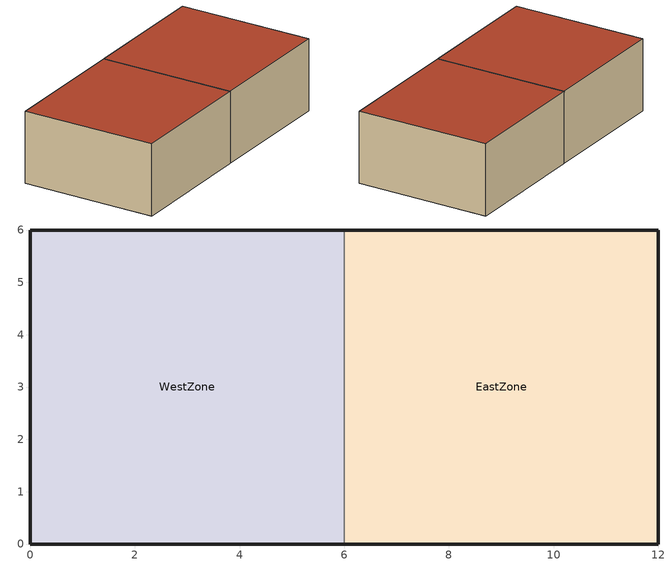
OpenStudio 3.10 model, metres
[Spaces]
WestZone
 floor ground (Generic Opaque Construction): 0,0 6,0 6,6 0,6 z0
 wall outside (Generic Opaque Construction): 6,6 0,6 0,0 6,0 z0:3.2
 wall to EastZone (Generic Opaque Construction): 6,0 6,6 z0:3.2
 roof outside (Generic Opaque Construction): 0,6 6,6 6,0 0,0 z3.2
EastZone
 floor ground (Generic Opaque Construction): 6,0 12,0 12,6 6,6 z0
 wall outside (Generic Opaque Construction): 6,0 12,0 12,6 6,6 z0:3.2
 roof outside (Generic Opaque Construction): 6,6 12,6 12,0 6,0 z3.2
[Material]
Generic Medium Opaque Material: Roughness=MediumRough; Thickness {m}=0.2; Conductivity {W/m-K}=0.12; Density {kg/m3}=800; Specific Heat {J/kg-K}=1000
[Construction]
Generic Opaque Construction: Generic Medium Opaque Material
[BuildingStory]
Ground Story
[Space] Building Story=Ground Story
Name | Thermal Zone
WestZone | WestZone Zone
EastZone | EastZone Zone
[ThermalZone] Use Ideal Air Loads=No
Name | Thermostat
WestZone Zone | WestZone Thermostat
EastZone Zone | EastZone Thermostat
[Sizing:Zone] Zone Cooling Design Supply Air Temperature Input Method=SupplyAirTemperature; Zone Cooling Design Supply Air Temperature {C}=14; Zone Cooling Design Supply Air Temperature Difference {deltaC}=11.11; Zone Heating Design Supply Air Temperature Input Method=SupplyAirTemperature; Zone Heating Design Supply Air Temperature {C}=40; Zone Heating Design Supply Air Temperature Difference {deltaC}=11.11; Zone Cooling Design Supply Air Humidity Ratio {kg-H2O/kg-air}=0.0085; Zone Heating Design Supply Air Humidity Ratio {kg-H2O/kg-air}=0.008; Cooling Design Air Flow Method=DesignDay; Heating Design Air Flow Method=DesignDay; Account for Dedicated Outdoor Air System=No; Dedicated Outdoor Air System Control Strategy=NeutralSupplyAir; Dedicated Outdoor Air Low Setpoint Temperature for Design {C}=autosize; Dedicated Outdoor Air High Setpoint Temperature for Design {C}=autosize; Zone Load Sizing Method=Sensible Load Only No Latent Load; Zone Latent Cooling Design Supply Air Humidity Ratio Input Method=HumidityRatioDifference; Zone Cooling Design Supply Air Humidity Ratio Difference {kgWater/kgDryAir}=0.005; Zone Latent Heating Design Supply Air Humidity Ratio Input Method=HumidityRatioDifference; Zone Humidification Design Supply Air Humidity Ratio Difference {kgWater/kgDryAir}=0.005; Sizing Option=Coincident
WestZone Zone; EastZone Zone
[Zone equipment]
WestZone Zone: WestZone Ideal Loads
EastZone Zone: EastZone Ideal Loads
[ThermostatSetpoint:DualSetpoint]
Name | Heating Setpoint Temperature Schedule | Cooling Setpoint Temperature Schedule
WestZone Thermostat | WestZone Heating Setpoint | WestZone Cooling Setpoint
EastZone Thermostat | EastZone Heating Setpoint | EastZone Cooling Setpoint
[People:Definition] Number of People Calculation Method=People/Area; People per Space Floor Area {person/m2}=0.05; Fraction Radiant=0.3
WestZone People Definition; EastZone People Definition
[People] Activity Level Schedule=Default Activity Level; Multiplier=1
Name | People Definition | Space or SpaceType | Number of People Schedule
WestZone People | WestZone People Definition | WestZone | WestZone Occupied Schedule
EastZone People | EastZone People Definition | EastZone | EastZone Occupied Schedule
[Lights:Definition] Design Level Calculation Method=Watts/Area; Watts per Space Floor Area {W/m2}=8
WestZone Lights Definition; EastZone Lights Definition
[Lights] Fraction Replaceable=1
Name | Lights Definition | Space or SpaceType | Schedule
WestZone Lights | WestZone Lights Definition | WestZone | WestZone Occupied Schedule
EastZone Lights | EastZone Lights Definition | EastZone | EastZone Occupied Schedule
[ElectricEquipment:Definition] Design Level Calculation Method=Watts/Area; Watts per Space Floor Area {W/m2}=6
WestZone Equipment Definition; EastZone Equipment Definition
[ElectricEquipment]
Name | Electric Equipment Definition | Space or SpaceType | Schedule
WestZone Equipment | WestZone Equipment Definition | WestZone | WestZone Occupied Schedule
EastZone Equipment | EastZone Equipment Definition | EastZone | EastZone Occupied Schedule
[Schedule:Ruleset]
Name | Default Day Schedule
WestZone Heating Setpoint | Schedule Day 1
WestZone Cooling Setpoint | Schedule Day 2
WestZone Occupied Schedule | Schedule Day 3
EastZone Heating Setpoint | Schedule Day 4
EastZone Cooling Setpoint | Schedule Day 5
EastZone Occupied Schedule | Schedule Day 6
[Schedule:Day]
Schedule Day 1; Schedule Day 4: 24, 0, 21
Schedule Day 2; Schedule Day 5: 24, 0, 24
Schedule Day 3; Schedule Day 6: 8, 0, 0, 18, 0, 1, 24, 0, 0
[Schedule:Constant]
Default Activity Level: Value=120
